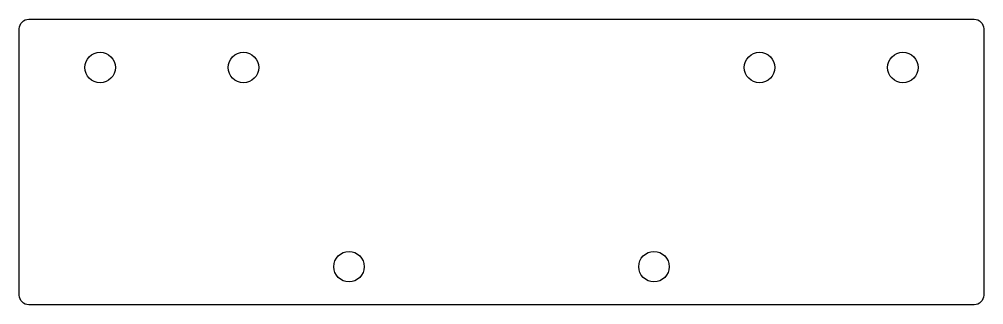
# Model space of a CAD drawing. Header units: inches. Extents: x 31.1 to 37.43, y -19.1 to -17.22.
import ezdxf

# ---------------------------------------------------------------- set-up
doc = ezdxf.new("R2010")
doc.units = ezdxf.units.IN
doc.layers.get('0').update_dxf_attribs({"linetype": 'CONTINUOUS'})

msp = doc.modelspace()

# ---------------------------------------------------------------- linework, layer by layer
msp.add_lwpolyline([(31.1025, -17.284, -0.414214), (31.165, -17.2215), (37.365, -17.2215, -0.414214), (37.4275, -17.284), (37.4275, -19.034, -0.414214), (37.365, -19.0965), (31.165, -19.0965, -0.414214), (31.1025, -19.034)], format="xyb", close=True)
for centre in [(31.6325, -17.5385), (32.5725, -17.5385), (35.9575, -17.5385), (36.8975, -17.5385), (33.265, -18.8465), (35.265, -18.8465)]:
    msp.add_circle(centre, 0.1)

doc.saveas('drawing.dxf')
